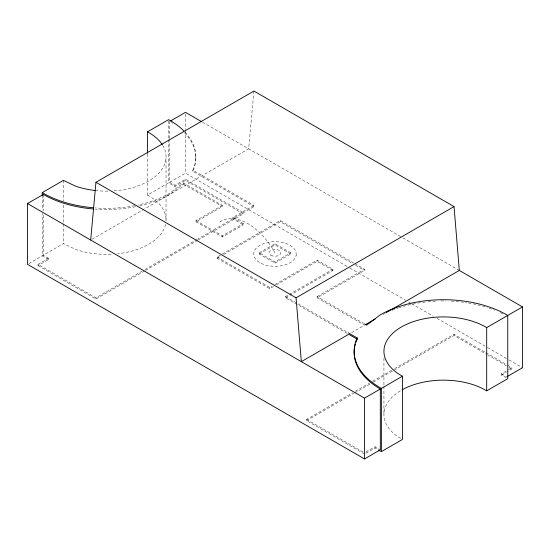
<?xml version="1.0" encoding="UTF-8"?>
<svg xmlns="http://www.w3.org/2000/svg" width="550" height="550" viewBox="0 0 550 550"><rect width="100%" height="100%" fill="white"/><g stroke="black" fill="none" stroke-linecap="round" stroke-linejoin="round"><path stroke-width="0.41" stroke-dasharray="2.75 2.06" d="M253.935 91.059L248.669 148.83L144.581 208.924M222.337 205.377L196.013 220.577L196.013 221.794L222.337 206.594L222.337 205.377L183.397 182.896L169.682 193.215A89.368 51.597 0 0 1 138.167 204.978M183.397 182.896L183.397 184.113L169.682 194.432A89.368 51.597 0 0 1 139.012 206.009M28.937 263.532L63.463 243.595L75.041 249.184A59.579 34.396 0 0 0 111.932 254.224M147.407 154.11L147.407 195.133L168.63 182.882L174.948 186.526L185.481 180.448L243.403 213.888L243.403 212.678L185.481 179.231L174.948 185.316L169.682 182.27L169.682 139.453M169.682 182.27L185.481 173.154L349.154 267.651M38.032 264.357L48.565 258.28L48.565 259.497L38.032 265.574L38.032 264.357L95.954 297.804L141.893 271.281M92.166 239.181L143.846 209.351M232.87 217.539L243.403 223.616L243.403 224.833L232.87 218.756L232.87 217.539L253.935 205.377L253.935 206.594L197.464 239.195M144.856 269.569L196.728 239.628M38.032 265.574L95.954 299.021L144.856 270.786M145.599 270.359L197.464 240.412M198.206 239.986L243.403 213.888M196.013 220.577L222.337 235.778L243.403 223.616M196.013 221.794L222.337 236.995L243.403 224.833M273.439 286.543L269.734 288.681L217.071 258.28L217.071 257.063L221.533 254.485M222.276 254.059L280.266 220.577L354.172 263.251M217.071 258.28L220.791 256.135M223.768 254.416L280.266 221.794L352.694 263.615M259.201 252.808L275 243.684L290.799 252.808L290.799 254.024L275 263.141L259.201 254.024L259.201 252.808L275 261.924L290.799 252.808M259.201 254.024L275 244.901L290.799 254.024M217.071 257.063L269.734 287.464L271.954 286.186M274.918 284.474L317.13 260.102L332.929 269.225L332.929 270.442L289.974 295.24M276.396 284.831L317.13 261.319L332.929 270.442M347.236 333.424L285.532 297.804L285.532 296.587L288.496 294.876M289.231 294.449L332.929 269.225M285.532 297.804L289.231 295.666M317.13 296.587L364.519 269.225L364.519 270.442L317.13 297.804L317.13 296.587L363.646 323.441M351.594 332.626L364.519 325.167M364.519 454.073L306.597 420.633L306.597 419.416L352.536 392.893M355.499 391.181L369.572 383.054M372.543 381.342L391.806 370.219M394.769 368.507L454.046 334.283L485.231 352.296M306.597 420.633L354.014 393.25M354.757 392.824L370.315 383.838M373.278 382.133L393.284 370.583M394.027 370.15L454.046 335.5L486.716 354.365M365.929 452.045L375.052 446.779L380.318 449.817M506.351 377.864L501.435 375.024L501.435 373.808L507.753 370.164M508.454 369.758L511.967 367.73L511.967 368.947L507.052 371.786M365.929 453.262L375.052 447.996L377.864 449.611M501.435 375.024L506.351 372.185M202.579 122.217L402.201 237.469M402.944 237.896L459.312 270.442M185.137 132.234A89.368 51.597 0 0 1 192.809 170.088L253.935 205.377M354.915 263.677L364.519 269.225M184.518 132.797A89.368 51.597 0 0 1 192.809 171.304L253.935 206.594M355.651 265.32L364.519 270.442M349.896 268.077L405.694 300.293M408.671 302.012L410.905 303.298M411.647 303.731L433.221 316.188M436.941 318.333L486.791 347.112M487.534 347.538L508.365 359.569M509.107 359.996L522.5 367.73M485.973 352.722L506.77 364.726M507.513 365.159L511.967 367.73M487.458 354.798L508.255 366.802M508.998 367.228L511.967 368.947M183.397 184.113L222.337 206.594M501.435 373.808L506.701 376.853M147.407 195.133L149.964 196.453A59.579 34.396 0 0 1 166.038 221.086L166.038 157.85M317.13 297.804L363.784 324.734M285.532 296.587L347.586 332.413M48.565 258.28L43.299 255.241L43.299 214.129M48.565 259.497L42.247 255.846L42.247 213.524M306.597 419.416L364.519 452.856M454.046 334.283L454.046 335.5M383.934 358.146L383.934 385.495M383.934 386.348L383.934 414.549M375.052 446.779L375.052 447.996M317.13 260.102L317.13 261.319M280.266 220.577L280.266 221.794M275 243.684L275 244.901M275 261.924L275 263.141M269.734 287.464L269.734 288.681M222.337 235.778L222.337 236.995M195.855 156.736L195.855 157.946M192.809 170.088L192.809 171.304M185.481 114.056L185.481 129.477M185.481 130.329L185.481 173.154M185.481 179.231L185.481 180.448M174.948 185.316L174.948 186.526M169.682 138.593L169.682 121.468A89.368 51.597 0 0 1 172.734 123.317M168.63 120.856L168.63 138.841M168.63 139.7L168.63 182.882M95.954 297.804L95.954 299.021M63.463 180.359L63.463 200.867M63.463 205.136L63.463 223.087M63.463 223.939L63.463 243.595M43.299 194.432L43.299 210.705M42.247 195.539L42.247 210.1M383.116 314.497A89.368 51.597 0 0 1 385.309 313.376M392.267 310.255A89.368 51.597 0 0 1 397.994 308.124M398.826 307.842A89.368 51.597 0 0 1 416.948 303.263M417.808 303.112A89.368 51.597 0 0 1 427.116 301.806M427.976 301.716A89.368 51.597 0 0 1 435.744 301.125M440.935 300.953A89.368 51.597 0 0 1 446.091 300.953M451.282 301.125A89.368 51.597 0 0 1 466.641 302.692M468.359 302.968A89.368 51.597 0 0 1 487.417 307.587M489.026 308.124A89.368 51.597 0 0 1 494.752 310.255M500.218 312.647A89.368 51.597 0 0 1 503.903 314.497M400.606 438.419A59.579 34.396 0 0 1 401.383 390.225M165.584 224.345A59.579 34.396 0 0 1 117.638 253.763M162.69 145.317A59.579 34.396 0 0 1 112.757 190.939M107.821 191.118A59.579 34.396 0 0 1 95.941 190.589M135.616 206.724A89.368 51.597 0 0 1 95.26 209.137M134.764 205.679A89.368 51.597 0 0 1 95.26 207.921M219.704 222.097A52.889 30.539 60 0 1 275 252.808M296.209 255.138L295.989 251.928A21.299 12.299 0 0 0 274.141 241.732A21.299 12.299 0 0 0 253.791 252.911L254.011 256.114A21.299 12.299 0 0 0 275.859 266.31A21.299 12.299 0 0 0 296.209 255.138M270.786 255.241A5.961 3.438 0 0 0 280.754 253.694A5.961 3.438 0 0 0 273.46 249.487A5.961 3.438 0 0 0 270.786 255.241"/><path stroke-width="0.82" d="M90.688 240.034L95.954 182.27L253.935 91.059L454.046 206.594L459.312 270.442L522.5 306.921L522.5 367.73L507.423 376.434M42.247 195.539L42.247 192.61L63.463 180.359L75.041 185.948A59.579 34.396 0 0 0 95.081 190.492M147.407 153.257L147.407 131.897L168.63 119.639L169.682 120.251A89.368 51.597 0 0 1 183.886 130.934M355.341 344.114A89.368 51.597 0 0 0 380.318 389.008L380.318 449.817L364.519 458.941L27.5 264.357L27.5 203.555L43.299 194.432A89.368 51.597 0 0 0 93.527 209M170.397 121.055L185.481 112.344L201.836 121.791M95.954 182.27L296.065 297.804L454.046 206.594M365.241 324.748L375.293 318.945M386.224 312.634L459.312 270.442M27.5 203.555L364.519 398.131L380.318 389.008M348.322 332.839L357.191 337.954A89.368 51.597 0 0 0 380.318 387.791L381.37 388.403L402.435 376.241L402.435 439.478L381.37 451.639L378.565 450.017M402.435 376.241L401.383 375.636A59.579 34.396 0 0 1 401.383 326.989A59.579 34.396 0 0 1 485.636 326.989L486.688 327.594L522.5 306.921M402.071 389.833A59.579 34.396 0 0 1 485.636 390.225L486.688 390.837L507.753 378.675L507.753 315.439L506.701 314.827A89.368 51.597 0 0 0 380.318 314.827L366.603 325.146L364.389 323.868M147.407 131.897L149.964 133.217A59.579 34.396 0 0 1 162.243 144.609M355.864 342.444A89.368 51.597 0 0 1 357.191 339.171L348.721 334.283L301.331 361.646L296.065 297.804M42.247 192.61L43.299 193.215A89.368 51.597 0 0 0 93.527 207.783M486.688 327.594L486.688 390.837M381.37 388.403L381.37 451.639M364.519 398.131L364.519 458.941M357.191 337.954L357.191 339.171"/></g></svg>
